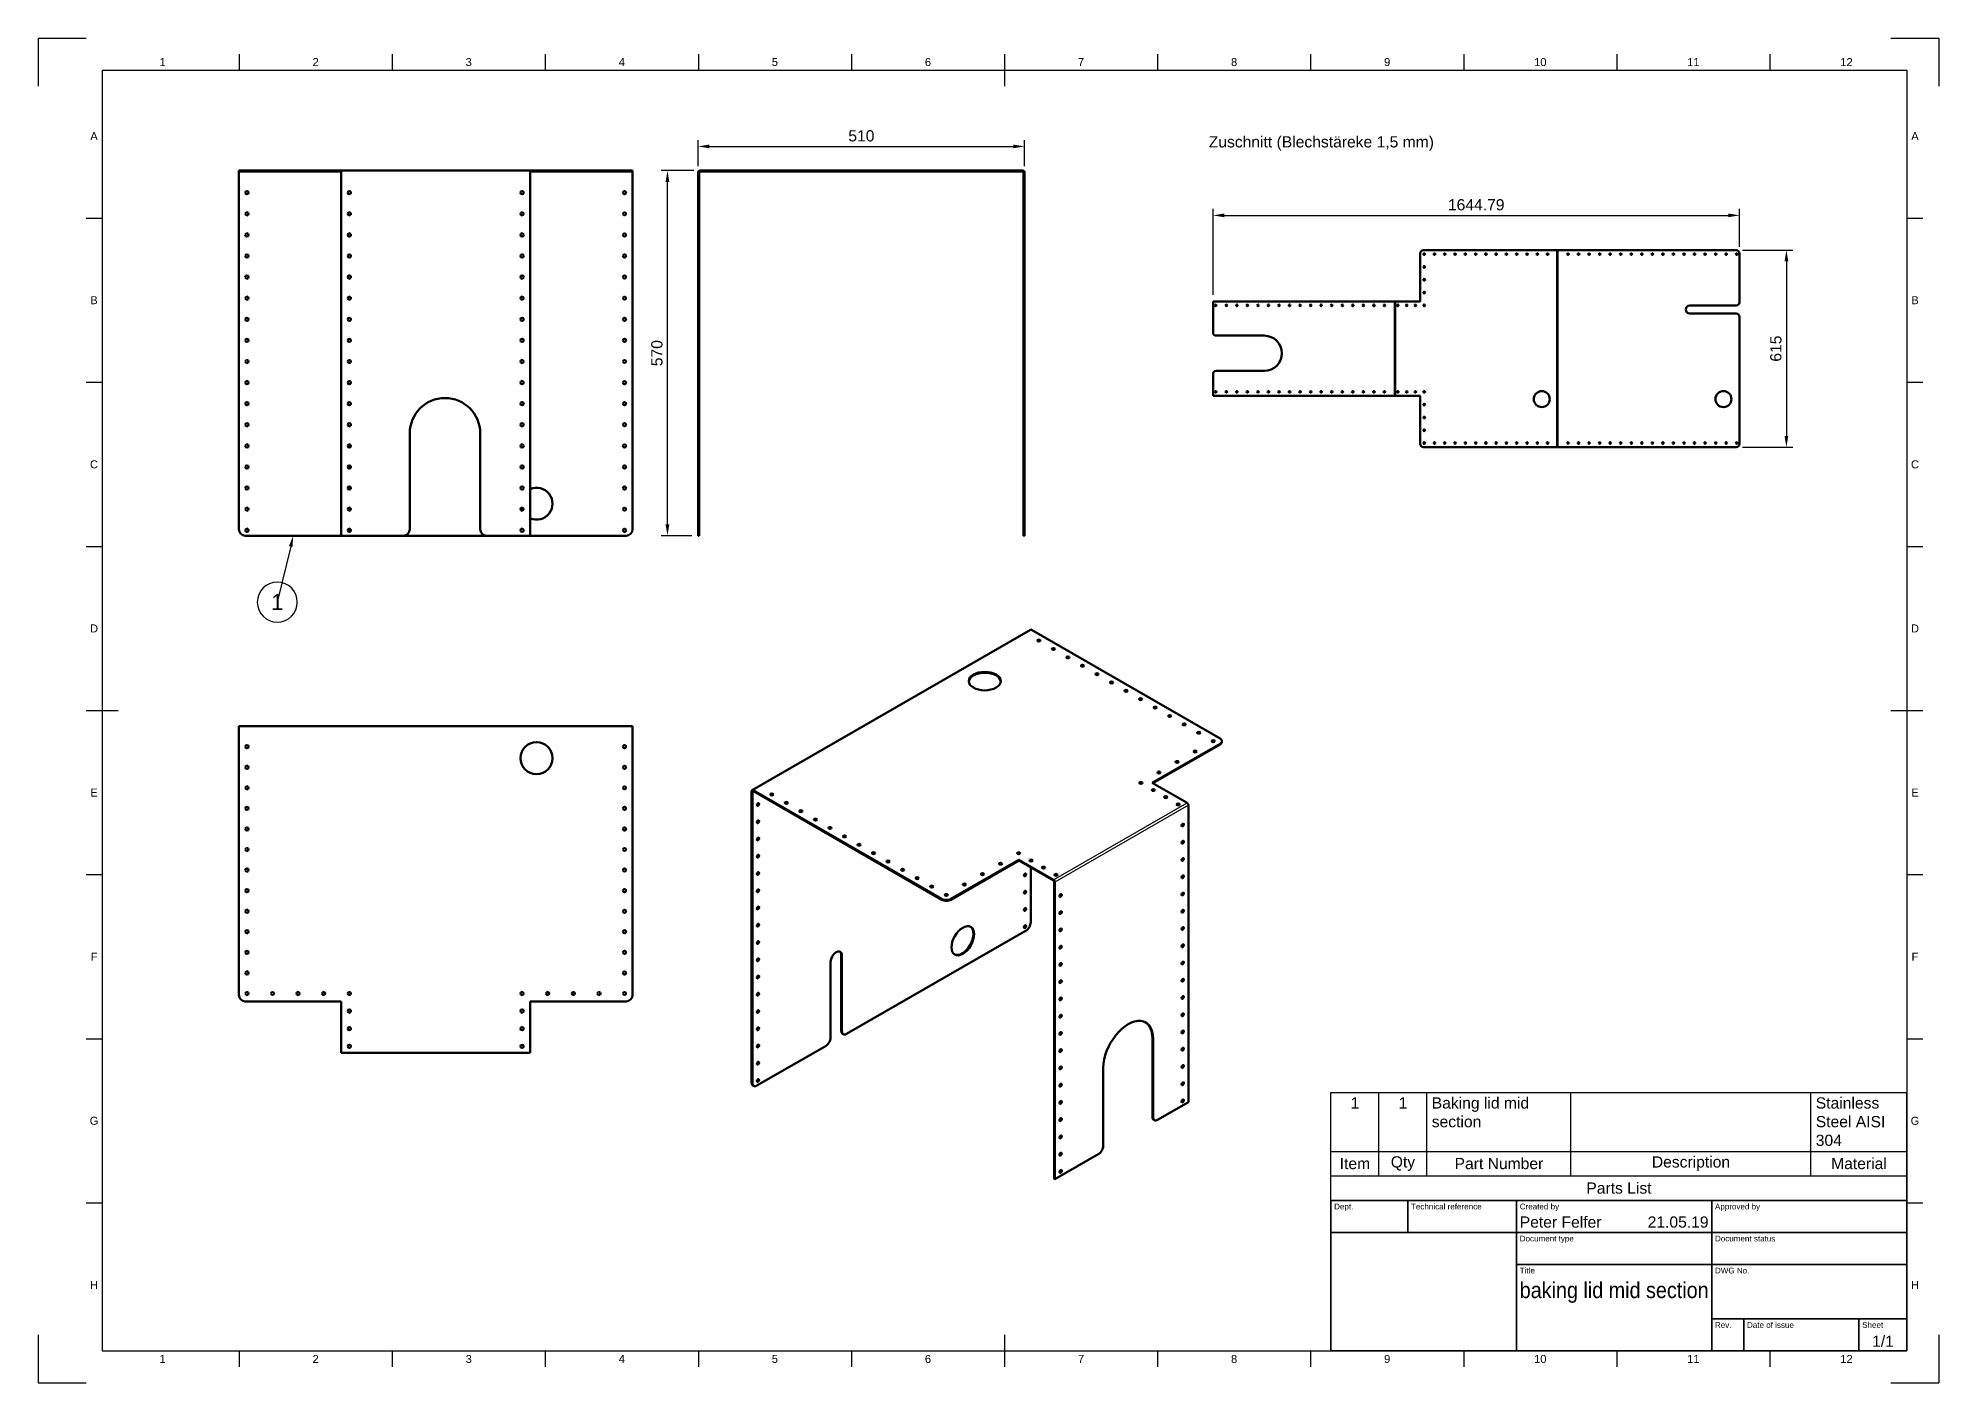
# Model space of a CAD drawing. Header units: millimetres. Extents: x 0 to 594, y 0 to 420.
import ezdxf
from ezdxf import colors
from ezdxf.entities.mleader import LeaderData, LeaderLine
from ezdxf.enums import TextEntityAlignment as Align
from ezdxf.math import Vec2, Vec3

# ---------------------------------------------------------------- set-up
doc = ezdxf.new("R2010")
doc.units = ezdxf.units.MM
doc.header["$LTSCALE"] = 0.75
doc.linetypes.add('CENTER2', pattern=[28.575, 19.05, -3.175, 3.175, -3.175])
for name, color, linetype, lineweight in [('Balloons', 7, 'Continuous', 25), ('Bend Center', 7, 'CENTER2', 25), ('Border', 7, 'Continuous', 25), ('FD_Dimensions', 7, 'Continuous', 25), ('Notes', 7, 'Continuous', 25), ('Parts Lists', 7, 'Continuous', 25), ('TitleBlock', 7, 'Continuous', 35), ('Visible', 7, 'Continuous', 50), ('Visible Narrow', 7, 'Continuous', 25)]:
    doc.layers.add(name, color=color, linetype=linetype, lineweight=lineweight)
doc.styles.add('FusionTitle', font='')
doc.styles.get("Standard").update_dxf_attribs({"font": 'arial.ttf'})
doc.styles.get('FusionTitle').set_extended_font_data('Arial Unicode MS')
doc.dimstyles.new('Dim-ISO-25', dxfattribs={"dimtxt": 3.5, "dimasz": 3.5, "dimexe": 2, "dimexo": 2, "dimgap": 1.5, "dimtad": 1, "dimzin": 12, "dimdsep": 46, "dimtxsty": 'Standard', "dimcen": 0, "dimazin": 3, "dimtp": 0.1, "dimtm": 0.1, "dimtfac": 0.714, "dimtmove": 0, "dimatfit": 3, "dimfxl": 1, "dimtzin": 12, "dimarcsym": 0})

# ---------------------------------------------------------------- blocks, each defined once
blk = doc.blocks.new('ISO_A2_SHEET')
at = {"layer": 'Border'}
for p, q in [((0, 420), (15, 420)), ((0, 420), (0, 405)), ((579, 420), (594, 420)), ((594, 420), (594, 405)), ((20, 410), (584, 410)), ((20, 410), (20, 10)), ((62.8335, 415), (62.8335, 410)), ((110.6668, 415), (110.6668, 410)), ((158.5001, 415), (158.5001, 410)), ((206.3334, 415), (206.3334, 410)), ((254.1667, 415), (254.1667, 410)), ((302, 415), (302, 405)), ((349.8333, 415), (349.8333, 410)), ((397.6666, 415), (397.6666, 410)), ((445.4999, 415), (445.4999, 410)), ((493.3332, 415), (493.3332, 410)), ((541.1665, 415), (541.1665, 410)), ((584, 410), (584, 10)), ((15, 363.75), (20, 363.75)), ((584, 363.75), (589, 363.75)), ((15, 312.5), (20, 312.5)), ((584, 312.5), (589, 312.5)), ((15, 261.25), (20, 261.25)), ((584, 261.25), (589, 261.25)), ((15, 210), (25, 210)), ((579, 210), (589, 210)), ((15, 158.75), (20, 158.75)), ((584, 158.75), (589, 158.75)), ((15, 107.5), (20, 107.5)), ((584, 107.5), (589, 107.5)), ((15, 56.25), (20, 56.25)), ((584, 56.25), (589, 56.25)), ((0, 15), (0, 0)), ((302, 15), (302, 5)), ((594, 15), (594, 0)), ((20, 10), (584, 10)), ((62.8335, 10), (62.8335, 5)), ((110.6668, 10), (110.6668, 5)), ((158.5001, 10), (158.5001, 5)), ((206.3334, 10), (206.3334, 5)), ((254.1667, 10), (254.1667, 5)), ((349.8333, 10), (349.8333, 5)), ((397.6666, 10), (397.6666, 5)), ((445.4999, 10), (445.4999, 5)), ((493.3332, 10), (493.3332, 5)), ((541.1665, 10), (541.1665, 5)), ((0, 0), (15, 0)), ((579, 0), (594, 0))]:
    blk.add_line(p, q, dxfattribs=at)
at = {"layer": 'Border', "style": 'FusionTitle'}
for s, p in [('1', (38.91685, 412.5)), ('2', (86.75015, 412.5)), ('3', (134.58345, 412.5)), ('4', (182.41675, 412.5)), ('5', (230.25005, 412.5)), ('6', (278.08335, 412.5)), ('7', (325.91665, 412.5)), ('8', (373.74995, 412.5)), ('9', (421.58325, 412.5)), ('10', (469.41655, 412.5)), ('11', (517.24985, 412.5)), ('12', (565.08315, 412.5)), ('A', (17.5, 389.375)), ('A', (586.5, 389.375)), ('B', (17.5, 338.125)), ('B', (586.5, 338.125)), ('C', (17.5, 286.875)), ('C', (586.5, 286.875)), ('D', (17.5, 235.625)), ('D', (586.5, 235.625)), ('E', (17.5, 184.375)), ('E', (586.5, 184.375)), ('F', (17.5, 133.125)), ('F', (586.5, 133.125)), ('G', (17.5, 81.875)), ('G', (586.5, 81.875)), ('H', (17.5, 30.625)), ('H', (586.5, 30.625)), ('1', (38.91685, 7.5)), ('2', (86.75015, 7.5)), ('3', (134.58345, 7.5)), ('4', (182.41675, 7.5)), ('5', (230.25005, 7.5)), ('6', (278.08335, 7.5)), ('7', (325.91665, 7.5)), ('8', (373.74995, 7.5)), ('9', (421.58325, 7.5)), ('10', (469.41655, 7.5)), ('11', (517.24985, 7.5)), ('12', (565.08315, 7.5))]:
    blk.add_text(s, height=2.5, dxfattribs=at).set_placement(p, align=Align.MIDDLE)
blk = doc.blocks.new('ISO_TITLEBLOCK')
at = {"layer": 'TitleBlock'}
for p, q in [((0, 47), (-180, 47)), ((-180, 47), (-180, 0)), ((-156, 37), (-156, 47)), ((-122, 0), (-122, 47)), ((-61, 0), (-61, 47)), ((0, 0), (0, 47)), ((-180, 37), (0, 37)), ((-122, 27), (0, 27)), ((-61, 10), (0, 10)), ((-51, 0), (-51, 10)), ((-15, 0), (-15, 10)), ((-180, 0), (0, 0))]:
    blk.add_line(p, q, dxfattribs=at)
at = {"layer": 'TitleBlock', "style": 'FusionTitle'}
for s, p in [('Dept.', (-179, 46)), ('Technical reference', (-155, 46)), ('Created by', (-121, 46)), ('Approved by', (-60, 46)), ('Document type', (-121, 36)), ('Document status', (-60, 36)), ('Title', (-121, 26)), ('DWG No.', (-60, 26)), ('Rev.', (-60, 9)), ('Date of issue', (-50, 9)), ('Sheet', (-14, 9))]:
    blk.add_text(s, height=1.8, dxfattribs=at).set_placement(p, align=Align.TOP_LEFT)
for tag, p, height in [('DEPT', (-179, 38.5), 3.5), ('TECHNICAL_REFERENCE', (-155, 38.5), 3.5), ('CREATED_BY', (-121, 38.5), 3.5), ('APPROVED_BY', (-60, 38.5), 3.5), ('DOCUMENT_TYPE', (-121, 28.5), 3.5), ('DOCUMENT_STATUS', (-60, 28.5), 3.5), ('TITLE_1', (-121, 16.5), 5), ('TITLE_2', (-121, 9), 5), ('TITLE_3', (-121, 1.5), 5), ('DATE_OF_ISSUE', (-50, 1.5), 3.5)]:
    blk.add_attdef(tag, p, '', height=height, dxfattribs=at)
for tag, p in [('CREATED_DATE', (-62, 38.5)), ('APPROVED_DATE', (-1, 38.5))]:
    blk.add_attdef(tag, text='', height=3.5, dxfattribs=at).set_placement(p, align=Align.RIGHT)
for tag, height, p in [('DRAWING_NUMBER', 5, (-30.5, 16.6)), ('REV', 3.5, (-56, 3.1)), ('SHEET', 3.5, (-7.5, 3.1))]:
    blk.add_attdef(tag, text='', height=height, dxfattribs=at).set_placement(p, align=Align.MIDDLE)
blk = doc.blocks.new('*D15')
at = {"layer": 'Defpoints', "color": 0, "transparency": 16777216}
for p in [(196.680847, 378.588091), (206.880342, 378.588091), (206.280342, 264.588091)]:
    blk.add_point(p, dxfattribs=at)
at = {"layer": 'FD_Dimensions', "lineweight": -2, "transparency": 16777216}
for p, q in [((204.880342, 378.588091), (194.680847, 378.588091)), ((196.680847, 268.088091), (196.680847, 375.088091)), ((204.280342, 264.588091), (194.680847, 264.588091))]:
    blk.add_line(p, q, dxfattribs=at)
at = {"layer": 'FD_Dimensions', "transparency": 16777216}
for points in [[(196.097514, 375.088091), (197.26418, 375.088091), (196.680847, 378.588091)], [(196.097514, 268.088091), (197.26418, 268.088091), (196.680847, 264.588091)]]:
    blk.add_solid(points, dxfattribs=at)
at = {"layer": 'FD_Dimensions', "color": 0, "transparency": 16777216, "insert": (193.393842, 321.588091), "char_height": 3.5, "attachment_point": 5, "rotation": 90}
blk.add_mtext('570', dxfattribs=at)
blk = doc.blocks.new('*D16')
at = {"layer": 'Defpoints', "color": 0, "transparency": 16777216}
for p in [(308.280342, 386.15373), (206.280342, 377.988091), (308.280342, 377.988091)]:
    blk.add_point(p, dxfattribs=at)
at = {"layer": 'FD_Dimensions', "lineweight": -2, "transparency": 16777216}
for p, q in [((206.280342, 379.988091), (206.280342, 388.15373)), ((209.780342, 386.15373), (304.780342, 386.15373)), ((308.280342, 379.988091), (308.280342, 388.15373))]:
    blk.add_line(p, q, dxfattribs=at)
at = {"layer": 'FD_Dimensions', "transparency": 16777216}
for points in [[(209.780342, 386.737063), (209.780342, 385.570397), (206.280342, 386.15373)], [(304.780342, 386.737063), (304.780342, 385.570397), (308.280342, 386.15373)]]:
    blk.add_solid(points, dxfattribs=at)
at = {"layer": 'FD_Dimensions', "color": 0, "transparency": 16777216, "insert": (257.280342, 389.440736), "char_height": 3.5, "attachment_point": 5}
blk.add_mtext('510', dxfattribs=at)
blk = doc.blocks.new('*T10')
at = {"layer": 'Parts Lists', "color": 0, "linetype": 'ByBlock', "lineweight": -2, "transparency": 16777216}
for p, q in [((0, 33.695771), (180, 33.695771)), ((0, 0), (0, 33.695771)), ((15, 7.666667), (15, 33.695771)), ((30, 7.666667), (30, 33.695771)), ((75, 7.666667), (75, 33.695771)), ((150, 7.666667), (150, 33.695771)), ((180, 0), (180, 33.695771)), ((0, 15.333333), (180, 15.333333)), ((0, 7.666667), (180, 7.666667)), ((0, 0), (180, 0))]:
    blk.add_line(p, q, dxfattribs=at)
at = {"layer": 'Parts Lists', "color": 0, "transparency": 16777216, "char_height": 3.5}
for s, insert, width, attachment_point in [('1', (7.5, 32.195771), 12, 2), ('1', (22.5, 32.195771), 12, 2), ('Baking lid mid section', (31.5, 32.195771), 42, 1), ('Stainless Steel AISI 304', (151.5, 32.195771), 27, 1), ('Item', (7.5, 11.5), 12, 5), ('Qty', (22.5, 11.5), 12, 5), ('Part Number', (52.5, 11.5), 42, 5), ('Description', (112.5, 11.5), 72, 5), ('Material', (165, 11.5), 27, 5), ('Parts List', (90, 3.833333), 177, 5)]:
    blk.add_mtext(s, dxfattribs=dict(at, insert=insert, width=width, attachment_point=attachment_point))
blk = doc.blocks.new('*D17')
at = {"layer": 'Defpoints', "color": 0, "transparency": 16777216}
for p in [(531.636466, 364.622853), (531.636466, 352.760114), (367.157882, 337.760114)]:
    blk.add_point(p, dxfattribs=at)
at = {"layer": 'FD_Dimensions', "lineweight": -2, "transparency": 16777216}
for p, q in [((367.157882, 339.760114), (367.157882, 366.622853)), ((370.657882, 364.622853), (528.136466, 364.622853)), ((531.636466, 354.760114), (531.636466, 366.622853))]:
    blk.add_line(p, q, dxfattribs=at)
at = {"layer": 'FD_Dimensions', "transparency": 16777216}
for points in [[(370.657882, 365.206186), (370.657882, 364.03952), (367.157882, 364.622853)], [(528.136466, 365.206186), (528.136466, 364.03952), (531.636466, 364.622853)]]:
    blk.add_solid(points, dxfattribs=at)
at = {"layer": 'FD_Dimensions', "color": 0, "transparency": 16777216, "insert": (449.397174, 367.909859), "char_height": 3.5, "attachment_point": 5}
blk.add_mtext('1644.79', dxfattribs=at)
blk = doc.blocks.new('*D18')
at = {"layer": 'Defpoints', "color": 0, "transparency": 16777216}
for p in [(530.636466, 353.760114), (530.636466, 292.260114), (546.32557, 292.260114)]:
    blk.add_point(p, dxfattribs=at)
at = {"layer": 'FD_Dimensions', "lineweight": -2, "transparency": 16777216}
for p, q in [((532.636466, 353.760114), (548.32557, 353.760114)), ((546.32557, 350.260114), (546.32557, 295.760114)), ((532.636466, 292.260114), (548.32557, 292.260114))]:
    blk.add_line(p, q, dxfattribs=at)
at = {"layer": 'FD_Dimensions', "transparency": 16777216}
for points in [[(545.742237, 350.260114), (546.908904, 350.260114), (546.32557, 353.760114)], [(545.742237, 295.760114), (546.908904, 295.760114), (546.32557, 292.260114)]]:
    blk.add_solid(points, dxfattribs=at)
at = {"layer": 'FD_Dimensions', "color": 0, "transparency": 16777216, "insert": (543.038565, 323.010114), "char_height": 3.5, "attachment_point": 5, "rotation": 90}
blk.add_mtext('615', dxfattribs=at)
blk = doc.blocks.new('*B14')
at = {"transparency": 16777216}
for start, end in [(90, 270), (270, 90)]:
    blk.add_arc((0, 0), 6.25, start, end, dxfattribs=at)
at = {"transparency": 16777216, "insert": (0, 0), "char_height": 5, "attachment_point": 5}
blk.add_mtext('1', dxfattribs=at)

msp = doc.modelspace()

# ---------------------------------------------------------------- linework, layer by layer
at = {"layer": 'Bend Center'}
for p, q in [((474.76682, 292.260114), (474.76682, 353.760114)), ((424.027528, 337.760114), (424.027528, 308.260114))]:
    msp.add_line(p, q, dxfattribs=at)
at = {"layer": 'Visible'}
for p, q in [((62.765674, 378.588091), (64.765674, 378.588091)), ((62.765674, 378.588091), (62.765674, 378.288091)), ((64.765674, 378.288091), (62.765674, 378.288091)), ((62.765674, 378.288091), (62.765674, 377.988091)), ((62.765674, 377.988091), (62.765674, 266.588091)), ((64.765674, 378.588091), (94.765674, 378.588091)), ((94.765674, 378.288091), (64.765674, 378.288091)), ((94.765674, 377.988091), (94.765674, 378.588091)), ((94.765674, 378.588091), (153.765674, 378.588091)), ((94.765674, 377.988091), (94.765674, 264.588091)), ((153.765674, 377.988091), (153.765674, 378.588091)), ((153.765674, 378.588091), (183.765674, 378.588091)), ((153.765674, 378.288091), (183.765674, 378.288091)), ((153.765674, 377.988091), (153.765674, 264.588091)), ((183.765674, 378.588091), (185.765674, 378.588091)), ((185.765674, 378.288091), (183.765674, 378.288091)), ((185.765674, 378.288091), (185.765674, 378.588091)), ((185.765674, 377.988091), (185.765674, 378.288091)), ((185.765674, 266.588091), (185.765674, 377.988091)), ((431.897174, 352.760114), (431.897174, 337.760114)), ((530.636466, 353.760114), (432.897174, 353.760114)), ((531.636466, 337.460114), (531.636466, 352.760114)), ((367.157882, 337.760114), (367.157882, 328.060114)), ((431.897174, 337.760114), (367.157882, 337.760114)), ((516.136466, 336.460114), (530.636466, 336.460114)), ((530.636466, 333.960114), (516.136466, 333.960114)), ((531.636466, 293.260114), (531.636466, 332.960114)), ((368.157882, 327.060114), (383.157882, 327.060114)), ((367.157882, 315.060114), (367.157882, 308.260114)), ((383.157882, 316.060114), (368.157882, 316.060114)), ((431.897174, 308.260114), (367.157882, 308.260114)), ((431.897174, 308.260114), (431.897174, 293.260114)), ((97.365674, 292.151134), (97.365674, 293.13093)), ((116.165674, 266.588091), (116.165674, 296.588091)), ((138.165674, 296.588091), (138.165674, 266.588091)), ((432.897174, 292.260114), (530.636466, 292.260114)), ((97.365674, 285.562899), (97.365674, 286.542695)), ((97.365674, 278.974664), (97.365674, 279.95446)), ((97.365674, 272.386428), (97.365674, 273.366224)), ((64.765674, 264.588091), (94.765674, 264.588091)), ((94.765674, 264.588091), (114.165674, 264.588091)), ((97.365674, 266.588091), (97.365674, 266.777989)), ((114.165674, 264.588091), (140.165674, 264.588091)), ((140.165674, 264.588091), (153.765674, 264.588091)), ((153.765674, 264.588091), (183.765674, 264.588091))]:
    msp.add_line(p, q, dxfattribs=at)
at = {"layer": 'Visible', "extrusion": (1, -2e-16, 2.967e-13)}
for p, q in [((206.280342, 377.988091), (206.280342, 266.588091)), ((206.580342, 377.988091), (206.580342, 266.588091)), ((206.880342, 378.588091), (290.280342, 378.588091)), ((290.280342, 378.288091), (206.880342, 378.288091)), ((290.280342, 378.588091), (292.280342, 378.588091)), ((292.280342, 378.288091), (290.280342, 378.288091)), ((292.280342, 378.288091), (292.280342, 378.588091)), ((292.280342, 378.588091), (307.680342, 378.588091)), ((307.680342, 378.288091), (292.280342, 378.288091)), ((307.980342, 264.588091), (307.980342, 377.988091)), ((308.280342, 377.988091), (308.280342, 264.588091)), ((206.280342, 264.588091), (206.280342, 266.588091)), ((206.280342, 264.588091), (206.580342, 264.588091)), ((206.580342, 266.588091), (206.580342, 264.588091)), ((308.280342, 264.588091), (307.980342, 264.588091))]:
    msp.add_line(p, q, dxfattribs=at)
at = {"layer": 'Visible', "extrusion": (0.707107, -0.407196, 0.578093)}
for p, q in [((310.091742, 235.241952), (223.117608, 185.156879)), ((369.363867, 201.252408), (310.391162, 235.21253)), ((348.150664, 187.407754), (369.363867, 199.623625)), ((348.363618, 187.285122), (369.363867, 199.378361)), ((369.949654, 200.192752), (369.949654, 200.438017)), ((222.992764, 184.881247), (222.992764, 93.806497)), ((223.204896, 184.759088), (223.204896, 93.684338)), ((223.417028, 185.127458), (282.389733, 151.167335)), ((282.389733, 150.922071), (223.417028, 184.882194)), ((359.040108, 181.13694), (348.150664, 187.407754)), ((359.464372, 180.402094), (359.464372, 87.69225)), ((285.21816, 151.167335), (306.431364, 163.383207)), ((306.431364, 163.137942), (285.21816, 150.922071)), ((306.431364, 163.383207), (317.320808, 157.112393)), ((306.431364, 163.137942), (306.431364, 163.383207)), ((317.320808, 156.867128), (306.431364, 163.137942)), ((310.17903, 162.903435), (310.17903, 163.210518)), ((310.17903, 143.769411), (310.17903, 160.979805)), ((317.53294, 63.789862), (317.53294, 156.499706)), ((317.745072, 156.377547), (317.745072, 63.667703)), ((252.620538, 108.988586), (308.764816, 141.319926)), ((247.67079, 107.77331), (247.67079, 131.482177)), ((250.994192, 109.931447), (250.994192, 133.640314)), ((251.206324, 133.518155), (251.206324, 109.809289)), ((251.622473, 108.890513), (251.410341, 109.012672)), ((348.221375, 83.09725), (348.221375, 107.623664)), ((348.433507, 107.501505), (348.433507, 82.975091)), ((224.619109, 92.863636), (246.256577, 105.323824)), ((332.877157, 74.016785), (332.877157, 98.543199)), ((223.408913, 92.887722), (223.621045, 92.765563)), ((349.84772, 82.154388), (359.464372, 87.69225)), ((348.849656, 82.056316), (348.637524, 82.178474)), ((317.745072, 63.667703), (331.462944, 71.5673)), ((317.745072, 63.667703), (317.53294, 63.789862))]:
    msp.add_line(p, q, dxfattribs=at)
at = {"layer": 'Visible', "extrusion": (-1e-16, -1, 2.967e-13)}
for p, q in [((62.765674, 205.128997), (185.765674, 205.128997)), ((62.765674, 205.128997), (62.765674, 204.528997)), ((62.765674, 204.528997), (62.765674, 121.128997)), ((185.765674, 205.128997), (185.765674, 204.528997)), ((185.765674, 121.128997), (185.765674, 204.528997)), ((64.765674, 119.128997), (94.765674, 119.128997)), ((94.765674, 119.128997), (94.765674, 103.728997)), ((153.765674, 103.728997), (153.765674, 119.128997)), ((153.765674, 119.128997), (183.765674, 119.128997)), ((94.765674, 103.128997), (94.765674, 103.728997)), ((153.765674, 103.128997), (94.765674, 103.128997)), ((153.765674, 103.128997), (153.765674, 103.728997))]:
    msp.add_line(p, q, dxfattribs=at)
at = {"layer": 'Visible', "extrusion": (0, 0, -1)}
for centre, radius in [((-65.265674, 371.699856), 0.5), ((-97.265674, 371.699856), 0.5), ((-151.265674, 371.699856), 0.5), ((-183.265674, 371.699856), 0.5), ((-65.265674, 365.11162), 0.5), ((-97.265674, 365.11162), 0.5), ((-151.265674, 365.11162), 0.5), ((-183.265674, 365.11162), 0.5), ((-65.265674, 358.523385), 0.5), ((-97.265674, 358.523385), 0.5), ((-151.265674, 358.523385), 0.5), ((-183.265674, 358.523385), 0.5), ((-65.265674, 351.93515), 0.5), ((-97.265674, 351.93515), 0.5), ((-151.265674, 351.93515), 0.5), ((-183.265674, 351.93515), 0.5), ((-433.147174, 352.510114), 0.25), ((-436.358712, 352.510114), 0.25), ((-439.570251, 352.510114), 0.25), ((-442.781789, 352.510114), 0.25), ((-445.993328, 352.510114), 0.25), ((-449.204866, 352.510114), 0.25), ((-452.416405, 352.510114), 0.25), ((-455.627943, 352.510114), 0.25), ((-458.839482, 352.510114), 0.25), ((-462.05102, 352.510114), 0.25), ((-465.262558, 352.510114), 0.25), ((-468.474097, 352.510114), 0.25), ((-471.685635, 352.510114), 0.25), ((-478.080583, 352.510114), 0.25), ((-481.374701, 352.510114), 0.25), ((-484.668819, 352.510114), 0.25), ((-487.962936, 352.510114), 0.25), ((-491.257054, 352.510114), 0.25), ((-494.551172, 352.510114), 0.25), ((-497.845289, 352.510114), 0.25), ((-501.139407, 352.510114), 0.25), ((-504.433525, 352.510114), 0.25), ((-507.727642, 352.510114), 0.25), ((-511.02176, 352.510114), 0.25), ((-514.315878, 352.510114), 0.25), ((-517.609995, 352.510114), 0.25), ((-520.904113, 352.510114), 0.25), ((-524.198231, 352.510114), 0.25), ((-527.492348, 352.510114), 0.25), ((-530.786466, 352.510114), 0.25), ((-65.265674, 345.346915), 0.5), ((-97.265674, 345.346915), 0.5), ((-151.265674, 345.346915), 0.5), ((-183.265674, 345.346915), 0.5), ((-433.147174, 348.510114), 0.25), ((-433.147174, 344.510114), 0.25), ((-65.265674, 338.758679), 0.5), ((-97.265674, 338.758679), 0.5), ((-151.265674, 338.758679), 0.5), ((-183.265674, 338.758679), 0.5), ((-433.147174, 340.510114), 0.25), ((-65.265674, 332.170444), 0.5), ((-97.265674, 332.170444), 0.5), ((-151.265674, 332.170444), 0.5), ((-183.265674, 332.170444), 0.5), ((-368.007882, 336.510114), 0.25), ((-371.301999, 336.510114), 0.25), ((-374.596117, 336.510114), 0.25), ((-377.890235, 336.510114), 0.25), ((-381.184352, 336.510114), 0.25), ((-384.47847, 336.510114), 0.25), ((-387.772588, 336.510114), 0.25), ((-391.066705, 336.510114), 0.25), ((-394.360823, 336.510114), 0.25), ((-397.654941, 336.510114), 0.25), ((-400.949058, 336.510114), 0.25), ((-404.243176, 336.510114), 0.25), ((-407.537294, 336.510114), 0.25), ((-410.831411, 336.510114), 0.25), ((-414.125529, 336.510114), 0.25), ((-417.419647, 336.510114), 0.25), ((-420.713764, 336.510114), 0.25), ((-424.897174, 336.510114), 0.25), ((-427.647174, 336.510114), 0.25), ((-430.397174, 336.510114), 0.25), ((-433.147174, 336.510114), 0.25), ((-65.265674, 325.582209), 0.5), ((-97.265674, 325.582209), 0.5), ((-151.265674, 325.582209), 0.5), ((-183.265674, 325.582209), 0.5), ((-65.265674, 318.993973), 0.5), ((-97.265674, 318.993973), 0.5), ((-151.265674, 318.993973), 0.5), ((-183.265674, 318.993973), 0.5), ((-65.265674, 312.405738), 0.5), ((-97.265674, 312.405738), 0.5), ((-151.265674, 312.405738), 0.5), ((-183.265674, 312.405738), 0.5), ((-368.007882, 309.510114), 0.25), ((-371.301999, 309.510114), 0.25), ((-374.596117, 309.510114), 0.25), ((-377.890235, 309.510114), 0.25), ((-381.184352, 309.510114), 0.25), ((-384.47847, 309.510114), 0.25), ((-387.772588, 309.510114), 0.25), ((-391.066705, 309.510114), 0.25), ((-394.360823, 309.510114), 0.25), ((-397.654941, 309.510114), 0.25), ((-400.949058, 309.510114), 0.25), ((-404.243176, 309.510114), 0.25), ((-407.537294, 309.510114), 0.25), ((-410.831411, 309.510114), 0.25), ((-414.125529, 309.510114), 0.25), ((-417.419647, 309.510114), 0.25), ((-420.713764, 309.510114), 0.25), ((-424.897174, 309.510114), 0.25), ((-427.647174, 309.510114), 0.25), ((-430.397174, 309.510114), 0.25), ((-433.147174, 309.510114), 0.25), ((-469.897174, 307.260114), 2.5), ((-526.636466, 307.260114), 2.5), ((-65.265674, 305.817503), 0.5), ((-97.265674, 305.817503), 0.5), ((-151.265674, 305.817503), 0.5), ((-183.265674, 305.817503), 0.5), ((-433.147174, 305.510114), 0.25), ((-65.265674, 299.229267), 0.5), ((-97.265674, 299.229267), 0.5), ((-151.265674, 299.229267), 0.5), ((-183.265674, 299.229267), 0.5), ((-433.147174, 301.510114), 0.25), ((-433.147174, 297.510114), 0.25), ((-65.265674, 292.641032), 0.5), ((-97.265674, 292.641032), 0.5), ((-151.265674, 292.641032), 0.5), ((-183.265674, 292.641032), 0.5), ((-433.147174, 293.510114), 0.25), ((-436.358712, 293.510114), 0.25), ((-439.570251, 293.510114), 0.25), ((-442.781789, 293.510114), 0.25), ((-445.993328, 293.510114), 0.25), ((-449.204866, 293.510114), 0.25), ((-452.416405, 293.510114), 0.25), ((-455.627943, 293.510114), 0.25), ((-458.839482, 293.510114), 0.25), ((-462.05102, 293.510114), 0.25), ((-465.262558, 293.510114), 0.25), ((-468.474097, 293.510114), 0.25), ((-471.685635, 293.510114), 0.25), ((-478.080583, 293.510114), 0.25), ((-481.374701, 293.510114), 0.25), ((-484.668819, 293.510114), 0.25), ((-487.962936, 293.510114), 0.25), ((-491.257054, 293.510114), 0.25), ((-494.551172, 293.510114), 0.25), ((-497.845289, 293.510114), 0.25), ((-501.139407, 293.510114), 0.25), ((-504.433525, 293.510114), 0.25), ((-507.727642, 293.510114), 0.25), ((-511.02176, 293.510114), 0.25), ((-514.315878, 293.510114), 0.25), ((-517.609995, 293.510114), 0.25), ((-520.904113, 293.510114), 0.25), ((-524.198231, 293.510114), 0.25), ((-527.492348, 293.510114), 0.25), ((-530.786466, 293.510114), 0.25), ((-65.265674, 286.052797), 0.5), ((-97.265674, 286.052797), 0.5), ((-151.265674, 286.052797), 0.5), ((-183.265674, 286.052797), 0.5), ((-65.265674, 279.464562), 0.5), ((-97.265674, 279.464562), 0.5), ((-151.265674, 279.464562), 0.5), ((-183.265674, 279.464562), 0.5), ((-65.265674, 272.876326), 0.5), ((-97.265674, 272.876326), 0.5), ((-151.265674, 272.876326), 0.5), ((-183.265674, 272.876326), 0.5), ((-65.265674, 266.288091), 0.5), ((-97.265674, 266.288091), 0.5), ((-151.265674, 266.288091), 0.5), ((-183.265674, 266.288091), 0.5), ((-65.265674, 198.705921), 0.5), ((-155.765674, 195.128997), 5), ((-183.265674, 198.705921), 0.5), ((-65.265674, 192.282844), 0.5), ((-183.265674, 192.282844), 0.5), ((-65.265674, 185.859767), 0.5), ((-183.265674, 185.859767), 0.5), ((-65.265674, 179.43669), 0.5), ((-183.265674, 179.43669), 0.5), ((-65.265674, 173.013613), 0.5), ((-183.265674, 173.013613), 0.5), ((-65.265674, 166.590536), 0.5), ((-183.265674, 166.590536), 0.5), ((-65.265674, 160.167459), 0.5), ((-183.265674, 160.167459), 0.5), ((-65.265674, 153.744382), 0.5), ((-183.265674, 153.744382), 0.5), ((-65.265674, 147.321305), 0.5), ((-183.265674, 147.321305), 0.5), ((-65.265674, 140.898228), 0.5), ((-183.265674, 140.898228), 0.5), ((-65.265674, 134.475151), 0.5), ((-183.265674, 134.475151), 0.5), ((-65.265674, 128.052074), 0.5), ((-183.265674, 128.052074), 0.5), ((-65.265674, 121.628997), 0.5), ((-73.265674, 121.628997), 0.5), ((-81.265674, 121.628997), 0.5), ((-89.265674, 121.628997), 0.5), ((-97.265674, 121.628997), 0.5), ((-151.265674, 121.628997), 0.5), ((-159.265674, 121.628997), 0.5), ((-167.265674, 121.628997), 0.5), ((-175.265674, 121.628997), 0.5), ((-183.265674, 121.628997), 0.5), ((-97.265674, 116.128997), 0.5), ((-151.265674, 116.128997), 0.5), ((-97.265674, 110.628997), 0.5), ((-151.265674, 110.628997), 0.5), ((-97.265674, 105.128997), 0.5), ((-151.265674, 105.128997), 0.5)]:
    msp.add_circle(centre, radius, dxfattribs=at)
at = {"layer": 'Visible'}
for centre, radius, start, end in [((206.880342, 377.988091), 0.6, 90, 180), ((206.880342, 377.988091), 0.3, 90, 180), ((307.680342, 377.988091), 0.3, 0, 90)]:
    msp.add_arc(centre, radius, start, end, dxfattribs=at)
at = {"layer": 'Visible', "extrusion": (0, -2e-16, -1)}
msp.add_arc((-307.680342, 377.988091), 0.6, 90, 180, dxfattribs=at)
at = {"layer": 'Visible', "extrusion": (0, 0, -1)}
for centre, radius, start, end in [((-432.897174, 352.760114), 1, 0, 90), ((-530.636466, 352.760114), 1, 90, 180), ((-516.136466, 335.210114), 1.25, 270, 90), ((-530.636466, 337.460114), 1, 180, 270), ((-530.636466, 332.960114), 1, 90, 180), ((-368.157882, 328.060114), 1, 270, 0), ((-383.157882, 321.560114), 5.5, 90, 270), ((-368.157882, 315.060114), 1, 0, 90), ((-127.165674, 296.588091), 11, 0, 180), ((-432.897174, 293.260114), 1, 270, 0), ((-530.636466, 293.260114), 1, 180, 270), ((-155.765674, 274.588091), 5, 66.421822, 293.578178), ((-155.765674, 274.588091), 5, 333.749035, 344.598121), ((-64.765674, 266.588091), 2, 270, 0), ((-95.365674, 266.588091), 2, 180, 203.44514), ((-114.165674, 266.588091), 2, 180, 270), ((-140.165674, 266.588091), 2, 270, 0), ((-183.765674, 266.588091), 2, 180, 270), ((-64.765674, 121.128997), 2, 270, 0), ((-183.765674, 121.128997), 2, 180, 270)]:
    msp.add_arc(centre, radius, start, end, dxfattribs=at)
at = {"layer": 'Visible'}
for centre, major_axis, ratio, start_param, end_param in [((310.391162, 234.722002), (-0.299419, 0.51995), 0.5780931159, -0.783464455, 0), ((312.740932, 231.578145), (0.5, 0), 0.575861701, 0.4399652843, 2.7016273692), ((317.282733, 228.962696), (0.5, 0), 0.575861701, 0.4399652843, 2.7016273692), ((321.824535, 226.347246), (0.5, 0), 0.575861701, 0.4399652843, 2.7016273692), ((295.824762, 218.923755), (5, 0), 0.575861701, 0.0426036926, 3.098988961), ((326.366336, 223.731797), (0.5, 0), 0.575861701, 0.4399652843, 2.7016273692), ((330.908137, 221.116348), (-0.5, 0), 0.575861701, 3.5815579379, 5.8432200228), ((335.449938, 218.500898), (-0.5, 0), 0.575861701, 3.5815579379, 5.8432200228), ((339.99174, 215.885449), (0.5, 0), 0.575861701, 0.4399652843, 2.7016273692), ((344.533541, 213.269999), (-0.5, 0), 0.575861701, 3.5815579379, 5.8432200228), ((349.075342, 210.65455), (0.5, 0), 0.575861701, 0.4399652843, 2.7016273692), ((353.617143, 208.039101), (0.5, 0), 0.575861701, 0.4399652843, 2.7016273692), ((358.158945, 205.423651), (0.5, 0), 0.575861701, 0.4399652843, 2.7016273692), ((362.700746, 202.808202), (0.5, 0), 0.575861701, 0.4399652843, 2.7016273692), ((361.585693, 196.935187), (0.5, 0), 0.575861701, 0.4399652843, 2.7016273692), ((367.242547, 200.192752), (-0.5, 0), 0.575861701, 3.5815579379, 5.8432200228), ((367.949654, 200.192752), (-2, 0), 0.575861701, 2.3561944902, 3.1415926536), ((350.271984, 190.420055), (0.5, 0), 0.575861701, 0.4399652843, 2.7016273692), ((355.928839, 193.677621), (0.5, 0), 0.575861701, 0.4399652843, 2.7016273692), ((223.417028, 184.636929), (-0.299419, 0.51995), 0.5780931159, -0.783464455, 0.7873318718), ((223.417028, 184.636929), (-0.14971, 0.259975), 0.5780931159, -0.783464455, 0.7873318718), ((344.61513, 187.16249), (0.5, 0), 0.575861701, 0.4399652843, 2.7016273692), ((348.504217, 184.922913), (0.5, 0), 0.575861701, 0.4399652843, 2.7016273692), ((224.760531, 180.758307), (0.249516, 0.433292), 0.5780931159, 3.5788385133, 5.8459394475), ((229.302332, 183.529051), (0.5, 0), 0.575861701, 0.4399652843, 2.7016273692), ((233.844133, 180.913601), (0.5, 0), 0.575861701, 0.4399652843, 2.7016273692), ((238.385934, 178.298152), (0.5, 0), 0.575861701, 0.4399652843, 2.7016273692), ((352.393305, 182.683337), (-0.5, 0), 0.575861701, 3.5815579379, 5.8432200228), ((356.282392, 180.44376), (-0.5, 0), 0.575861701, 3.5815579379, 5.8432200228), ((224.760531, 175.372115), (0.249516, 0.433292), 0.5780931159, 3.5788385133, 5.8459394475), ((242.927736, 175.682703), (0.5, 0), 0.575861701, 0.4399652843, 2.7016273692), ((247.469537, 173.067253), (0.5, 0), 0.575861701, 0.4399652843, 2.7016273692), ((357.484473, 174.365335), (0.249516, 0.433292), 0.5780931159, 3.5788385133, 5.8459394475), ((224.760531, 169.985922), (0.249516, 0.433292), 0.5780931159, 3.5788385132, 5.8459394475), ((252.011338, 170.451804), (-0.5, 0), 0.575861701, 3.5815579379, 5.8432200228), ((256.553139, 167.836354), (0.5, 0), 0.575861701, 0.4399652843, 2.7016273692), ((357.484473, 168.979142), (0.249516, 0.433292), 0.5780931159, 3.5788385133, 5.8459394475), ((224.760531, 164.599729), (0.249516, 0.433292), 0.5780931159, 3.5788385133, 5.8459394475), ((261.094941, 165.220905), (0.5, 0), 0.575861701, 0.4399652843, 2.7016273692), ((265.636742, 162.605456), (0.5, 0), 0.575861701, 0.4399652843, 2.7016273692), ((300.77451, 161.916355), (-0.5, 0), 0.575861701, 3.5815579379, 5.8432200228), ((306.431364, 165.173921), (0.5, 0), 0.575861701, 0.4399652843, 2.7016273692), ((310.320451, 162.934345), (-0.5, 0), 0.575861701, 3.5815579379, 5.8432200228), ((314.209538, 160.694768), (0.5, 0), 0.575861701, 0.4399652843, 2.7016273692), ((357.484473, 163.592949), (0.249516, 0.433292), 0.5780931159, 3.5788385133, 5.8459394475), ((224.760531, 159.213536), (0.249516, 0.433292), 0.5780931159, 3.5788385133, 5.8459394475), ((270.178543, 159.990006), (0.5, 0), 0.575861701, 0.4399652843, 2.7016273692), ((274.720344, 157.374557), (0.5, 0), 0.575861701, 0.4399652843, 2.7016273692), ((279.262146, 154.759108), (0.5, 0), 0.575861701, 0.4399652843, 2.7016273692), ((289.460801, 155.401224), (0.5, 0), 0.575861701, 0.4399652843, 2.7016273692), ((295.117655, 158.65879), (0.5, 0), 0.575861701, 0.4399652843, 2.7016273692), ((308.199131, 158.786895), (0.249516, 0.433292), 0.5780931159, 3.5788385133, 5.8459394475), ((317.320808, 156.621864), (-0.14971, 0.259975), 0.5780931159, 3.9289245254, 5.4997208522), ((318.098626, 158.455192), (0.5, 0), 0.575861701, 0.4399652843, 2.7016273692), ((357.484473, 158.206756), (0.249516, 0.433292), 0.5780931159, 3.5788385133, 5.8459394475), ((224.760531, 153.827343), (0.249516, 0.433292), 0.5780931159, 3.5788385133, 5.8459394475), ((224.760531, 148.44115), (0.249516, 0.433292), 0.5780931159, 3.5788385133, 5.8459394475), ((283.803947, 151.736462), (-2, 0), 0.575861701, 0.7853981634, 2.3561944902), ((283.803947, 152.143658), (-0.5, 0), 0.575861701, 3.5815579379, 5.8432200228), ((308.199131, 153.400702), (0.249516, 0.433292), 0.5780931159, 3.5788385133, 5.8459394475), ((319.300707, 152.376766), (0.249516, 0.433292), 0.5780931159, 3.5788385133, 5.8459394475), ((357.484473, 152.820563), (0.249516, 0.433292), 0.5780931159, 3.5788385132, 5.8459394475), ((224.760531, 143.054958), (0.249516, 0.433292), 0.5780931159, 3.5788385133, 5.8459394475), ((308.199131, 148.014509), (0.249516, 0.433292), 0.5780931159, 3.5788385133, 5.8459394475), ((308.199131, 142.628316), (0.249516, 0.433292), 0.5780931159, 3.5788385133, 5.8459394475), ((319.300707, 146.990573), (0.249516, 0.433292), 0.5780931159, 3.5788385133, 5.8459394475), ((357.484473, 147.434371), (0.249516, 0.433292), 0.5780931159, 3.5788385133, 5.8459394475), ((224.760531, 137.668765), (0.249516, 0.433292), 0.5780931159, 3.5788385133, 5.8459394475), ((288.753694, 138.216075), (2.495161, 4.332917), 0.5780931159, 3.1839499222, 6.2408280385), ((319.300707, 141.604381), (0.249516, 0.433292), 0.5780931159, 3.5788385133, 5.8459394475), ((357.484473, 142.048178), (0.249516, 0.433292), 0.5780931159, 3.5788385133, 5.8459394475), ((357.484473, 136.661985), (0.249516, 0.433292), 0.5780931159, 3.5788385133, 5.8459394475), ((224.760531, 132.282572), (0.249516, 0.433292), 0.5780931159, 3.5788385133, 5.8459394475), ((249.226425, 132.622325), (1.247581, 2.166459), 0.5780931159, -0.7873318718, -0.0847907716), ((319.300707, 136.218188), (0.249516, 0.433292), 0.5780931159, 3.5788385133, 5.8459394475), ((319.300707, 130.831995), (0.249516, 0.433292), 0.5780931159, 3.5788385133, 5.8459394475), ((357.484473, 131.275792), (0.249516, 0.433292), 0.5780931159, 3.5788385133, 5.8459394475), ((224.760531, 126.896379), (0.249516, 0.433292), 0.5780931159, 3.5788385133, 5.8459394475), ((319.300707, 125.445802), (0.249516, 0.433292), 0.5780931159, 3.5788385133, 5.8459394475), ((357.484473, 125.889599), (0.249516, 0.433292), 0.5780931159, 3.5788385133, 5.8459394475), ((224.760531, 121.510186), (0.249516, 0.433292), 0.5780931159, 3.5788385133, 5.8459394475), ((319.300707, 120.059609), (0.249516, 0.433292), 0.5780931159, 3.5788385132, 5.8459394475), ((357.484473, 120.503406), (0.249516, 0.433292), 0.5780931159, 3.5788385132, 5.8459394475), ((224.760531, 116.123994), (0.249516, 0.433292), 0.5780931159, 3.5788385132, 5.8459394475), ((319.300707, 114.673416), (0.249516, 0.433292), 0.5780931159, 3.5788385133, 5.8459394475), ((357.484473, 115.117214), (0.249516, 0.433292), 0.5780931159, 3.5788385133, 5.8459394475), ((224.760531, 110.737801), (0.249516, 0.433292), 0.5780931159, 3.5788385133, 5.8459394475), ((252.408406, 110.745839), (0.998064, 1.733167), 0.5780931159, 2.3542607818, 3.1415926536), ((319.300707, 109.287224), (0.249516, 0.433292), 0.5780931159, 3.5788385132, 5.8459394475), ((340.4432, 103.144511), (5.489354, 9.532418), 0.5780931159, -0.7873318718, -0.0192487359), ((357.484473, 109.731021), (0.249516, 0.433292), 0.5780931159, 3.5788385133, 5.8459394475), ((224.760531, 105.351608), (0.249516, 0.433292), 0.5780931159, 3.5788385133, 5.8459394475), ((319.300707, 103.901031), (0.249516, 0.433292), 0.5780931159, 3.5788385133, 5.8459394475), ((357.484473, 104.344828), (0.249516, 0.433292), 0.5780931159, 3.5788385133, 5.8459394475), ((224.760531, 99.965415), (0.249516, 0.433292), 0.5780931159, 3.5788385133, 5.8459394475), ((319.300707, 98.514838), (0.249516, 0.433292), 0.5780931159, 3.5788385133, 5.8459394475), ((357.484473, 98.958635), (0.249516, 0.433292), 0.5780931159, 3.5788385133, 5.8459394475), ((224.406977, 94.620889), (0.998064, 1.733167), 0.5780931159, 2.3542607818, 3.1415926536), ((224.760531, 94.579222), (0.249516, 0.433292), 0.5780931159, 3.5788385133, 5.8459394475), ((319.300707, 93.128645), (0.249516, 0.433292), 0.5780931159, 3.5788385133, 5.8459394475), ((357.484473, 93.572442), (0.249516, 0.433292), 0.5780931159, 3.5788385133, 5.8459394475), ((319.300707, 87.742452), (0.249516, 0.433292), 0.5780931159, 3.5788385133, 5.8459394475), ((357.484473, 88.18625), (0.249516, 0.433292), 0.5780931159, 3.5788385133, 5.8459394475), ((319.300707, 82.356259), (0.249516, 0.433292), 0.5780931159, 3.5788385132, 5.8459394475), ((319.300707, 76.970067), (0.249516, 0.433292), 0.5780931159, 3.5788385133, 5.8459394475), ((349.635588, 83.911641), (0.998064, 1.733167), 0.5780931159, 2.3542607818, 3.1415926536), ((319.300707, 71.583874), (0.249516, 0.433292), 0.5780931159, 3.5788385132, 5.8459394475), ((319.300707, 66.197681), (0.249516, 0.433292), 0.5780931159, 3.5788385132, 5.8459394475)]:
    msp.add_ellipse(centre, major_axis=major_axis, ratio=ratio, start_param=start_param, end_param=end_param, dxfattribs=at)
at = {"layer": 'Visible', "extrusion": (-2e-16, -2e-16, -1)}
for centre, major_axis, start_param, end_param in [((312.740932, 231.823409), (-0.5, 0), 3.1415926536, 9.4247779608), ((317.282733, 229.20796), (-0.5, 0), 3.1415926536, 9.4247779608), ((321.824535, 226.59251), (-0.5, 0), 3.1415926536, 9.4247779608), ((326.366336, 223.977061), (-0.5, 0), 3.1415926536, 9.4247779608), ((330.908137, 221.361612), (-0.5, 0), 3.1415926536, 9.4247779608), ((335.449938, 218.746162), (-0.5, 0), 3.1415926536, 9.4247779608), ((339.99174, 216.130713), (-0.5, 0), 3.1415926536, 9.4247779608), ((349.075342, 210.899814), (-0.5, 0), 3.1415926536, 9.4247779608), ((353.617143, 208.284365), (-0.5, 0), 3.1415926536, 9.4247779608), ((358.158945, 205.668915), (-0.5, 0), 3.1415926536, 9.4247779608), ((362.700746, 203.053466), (-0.5, 0), 3.1415926536, 9.4247779608), ((361.585693, 197.180451), (-0.5, 0), 3.1415926536, 9.4247779608), ((367.949654, 200.438017), (2, 0), -0.7853981634, 0.7853981634), ((344.61513, 187.407754), (-0.5, 0), 3.1415926536, 9.4247779608), ((348.504217, 185.168177), (-0.5, 0), 3.1415926536, 9.4247779608), ((229.302332, 183.774315), (-0.5, 0), 3.1415926536, 9.4247779608), ((233.844133, 181.158866), (-0.5, 0), 3.1415926536, 9.4247779608), ((356.282392, 180.689024), (-0.5, 0), 3.1415926536, 9.4247779608), ((242.927736, 175.927967), (-0.5, 0), 3.1415926536, 9.4247779608), ((247.469537, 173.312517), (-0.5, 0), 3.1415926536, 9.4247779608), ((256.553139, 168.081619), (-0.5, 0), 3.1415926536, 9.4247779608), ((261.094941, 165.466169), (-0.5, 0), 3.1415926536, 9.4247779608), ((265.636742, 162.85072), (-0.5, 0), 3.1415926536, 9.4247779608), ((270.178543, 160.23527), (-0.5, 0), 3.1415926536, 9.4247779608), ((306.431364, 165.419185), (-0.5, 0), 3.1415926536, 9.4247779608), ((310.320451, 163.179609), (-0.5, 0), 3.1415926536, 9.4247779608), ((314.209538, 160.940032), (-0.5, 0), 3.1415926536, 9.4247779608), ((289.460801, 155.646488), (-0.5, 0), 3.1415926536, 9.4247779608), ((295.117655, 158.904054), (-0.5, 0), 3.1415926536, 9.4247779608), ((283.803947, 151.981727), (-2, 0), 3.926990817, 5.4977871438)]:
    msp.add_ellipse(centre, major_axis=major_axis, ratio=0.575861701, start_param=start_param, end_param=end_param, dxfattribs=at)
at = {"layer": 'Visible', "extrusion": (-2e-16, -4e-16, -1)}
msp.add_ellipse((295.824762, 219.169019), major_axis=(5, 0), ratio=0.575861701, dxfattribs=at)
at = {"layer": 'Visible', "extrusion": (-2e-16, -2e-16, -1)}
for centre in [(344.533541, 213.515263), (367.242547, 200.438017), (350.271984, 190.665319), (355.928839, 193.922885), (238.385934, 178.543416), (352.393305, 182.928601), (252.011338, 170.697068), (300.77451, 162.161619), (274.720344, 157.619821), (279.262146, 155.004372), (318.098626, 158.700456), (283.803947, 152.388922)]:
    msp.add_ellipse(centre, major_axis=(0.5, 0), ratio=0.575861701, dxfattribs=at)
at = {"layer": 'Visible', "extrusion": (0, -2e-16, -1)}
for centre in [(224.972663, 180.636149), (224.972663, 175.249956), (224.972663, 169.863763), (224.972663, 164.47757), (224.972663, 159.091377), (308.411263, 158.664736), (224.972663, 153.705185), (224.972663, 148.318992), (308.411263, 153.278543), (224.972663, 142.932799), (308.411263, 147.892351), (308.411263, 142.506158), (224.972663, 137.546606), (224.972663, 132.160413), (224.972663, 126.77422), (224.972663, 121.388028), (224.972663, 116.001835), (224.972663, 110.615642), (224.972663, 105.229449), (224.972663, 99.843256), (224.972663, 94.457064)]:
    msp.add_ellipse(centre, major_axis=(0.249516, 0.433292), ratio=0.5780931159, start_param=1.5707963268, end_param=7.853981634, dxfattribs=at)
at = {"layer": 'Visible', "extrusion": (-3e-16, -2e-16, -1)}
for centre in [(359.040108, 180.646411), (317.320808, 156.621864)]:
    msp.add_ellipse(centre, major_axis=(-0.299419, 0.51995), ratio=0.5780931159, start_param=0.783464455, end_param=2.3542607818, dxfattribs=at)
at = {"layer": 'Visible', "extrusion": (-3e-16, -1e-16, -1)}
for centre in [(357.696605, 174.243176), (357.696605, 168.856983), (357.696605, 163.47079), (357.696605, 158.084598), (319.512839, 152.254607), (357.696605, 152.698405), (319.512839, 146.868415), (357.696605, 147.312212), (319.512839, 141.482222), (357.696605, 141.926019), (357.696605, 136.539826), (319.512839, 136.096029), (319.512839, 130.709836), (357.696605, 131.153633), (319.512839, 125.323643), (357.696605, 125.767441), (319.512839, 119.937451), (357.696605, 120.381248), (319.512839, 114.551258), (357.696605, 114.995055), (319.512839, 109.165065), (357.696605, 109.608862), (319.512839, 103.778872), (357.696605, 104.222669), (319.512839, 98.392679), (357.696605, 98.836476), (319.512839, 93.006486), (357.696605, 93.450284), (319.512839, 87.620294), (357.696605, 88.064091), (319.512839, 82.234101), (319.512839, 76.847908), (319.512839, 71.461715), (319.512839, 66.075522)]:
    msp.add_ellipse(centre, major_axis=(0.249516, 0.433292), ratio=0.5780931159, start_param=1.5707963268, end_param=7.853981634, dxfattribs=at)
at = {"layer": 'Visible', "extrusion": (4e-16, -4e-16, -1)}
msp.add_ellipse((288.965826, 138.093917), major_axis=(2.495161, 4.332917), ratio=0.5780931159, start_param=1.5707963268, end_param=7.853981634, dxfattribs=at)
at = {"layer": 'Visible', "extrusion": (-2e-16, -1e-16, -1)}
for centre, start_param, end_param in [((308.764816, 142.95502), 0.7873318718, 2.3581281986), ((252.620538, 110.62368), 2.3581281986, 3.9289245254), ((331.462944, 73.202394), 0.7873318718, 2.3581281986)]:
    msp.add_ellipse(centre, major_axis=(0.998064, 1.733167), ratio=0.5780931159, start_param=start_param, end_param=end_param, dxfattribs=at)
at = {"layer": 'Visible', "extrusion": (3e-16, -4e-16, -1)}
msp.add_ellipse((249.438557, 132.500166), major_axis=(1.247581, 2.166459), ratio=0.5780931159, start_param=3.9289245254, end_param=7.070517179, dxfattribs=at)
at = {"layer": 'Visible', "extrusion": (-3e-16, -3e-16, -1)}
msp.add_ellipse((340.655332, 103.022352), major_axis=(5.489354, 9.532418), ratio=0.5780931159, start_param=3.9289245254, end_param=7.070517179, dxfattribs=at)
at = {"layer": 'Visible', "extrusion": (2e-16, -3e-16, -1)}
msp.add_ellipse((246.256577, 106.958919), major_axis=(0.998064, 1.733167), ratio=0.5780931159, start_param=0.7873318718, end_param=2.3581281986, dxfattribs=at)
at = {"layer": 'Visible', "extrusion": (1e-16, -3e-16, -1)}
msp.add_ellipse((224.619109, 94.49873), major_axis=(0.998064, 1.733167), ratio=0.5780931159, start_param=2.3581281986, end_param=3.9289245254, dxfattribs=at)
at = {"layer": 'Visible', "extrusion": (-2e-16, -3e-16, -1)}
msp.add_ellipse((349.84772, 83.789483), major_axis=(0.998064, 1.733167), ratio=0.5780931159, start_param=2.3581281986, end_param=3.9289245254, dxfattribs=at)
at = {"layer": 'Visible Narrow'}
for p, q in [((474.597174, 292.260114), (474.597174, 353.760114)), ((474.936466, 353.760114), (474.936466, 292.260114)), ((423.857882, 308.260114), (423.857882, 337.760114)), ((424.197174, 337.760114), (424.197174, 308.260114))]:
    msp.add_line(p, q, dxfattribs=at)
at = {"layer": 'Visible Narrow', "extrusion": (0.707107, -0.407196, 0.578093)}
for p, q in [((310.391162, 235.21253), (223.417028, 185.127458)), ((369.363867, 199.623625), (369.363867, 199.378361)), ((223.204896, 184.759088), (222.992764, 184.881247)), ((223.41785, 184.88172), (223.204896, 184.759088)), ((223.417028, 185.127458), (223.417028, 184.882194)), ((317.320808, 157.112393), (359.040108, 181.13694)), ((359.464372, 180.402094), (317.745072, 156.377547)), ((317.320808, 156.867128), (317.320808, 157.112393)), ((317.745072, 156.377547), (317.53294, 156.499706)), ((282.389733, 151.167335), (282.389733, 150.922071)), ((285.21816, 150.922071), (285.21816, 151.167335)), ((250.994192, 133.640314), (251.206324, 133.518155)), ((251.206324, 109.809289), (250.994192, 109.931447)), ((348.433507, 107.501505), (348.221375, 107.623664)), ((223.204896, 93.684338), (222.992764, 93.806497)), ((348.433507, 82.975091), (348.221375, 83.09725))]:
    msp.add_line(p, q, dxfattribs=at)

# ---------------------------------------------------------------- block references
msp.add_blockref('*T10', (404, 57))
at = {"layer": 'Border'}
msp.add_blockref('ISO_A2_SHEET', (0, 0), dxfattribs=at)
at = {"layer": 'TitleBlock'}
ref = msp.add_blockref('ISO_TITLEBLOCK', (584, 10), dxfattribs=at)
ref.add_attrib('CREATED_DATE', '21.05.19', dxfattribs={"height": 3.5, "style": 'FusionTitle'}).set_placement((522, 48.5), align=Align.RIGHT)
ref.add_attrib('SHEET', '1/1', dxfattribs={"height": 3.5, "style": 'FusionTitle'}).set_placement((576.5, 13.1), align=Align.MIDDLE)
ref.add_attrib('TITLE_1', 'baking lid mid section', (463, 26.5), dxfattribs={"height": 5, "style": 'FusionTitle', "width": 0.883876})
ref.add_attrib('CREATED_BY', 'Peter Felfer', (463, 48.5), dxfattribs={"height": 3.5, "style": 'FusionTitle'})

# ---------------------------------------------------------------- texts
at = {"layer": 'Notes', "insert": (365.822956, 389.335985), "char_height": 3.5, "attachment_point": 1}
msp.add_mtext_dynamic_manual_height_columns('Zuschnitt (Blechstäreke 1,5 mm)', width=67.214187, gutter_width=17.5, heights=[0], dxfattribs=at)

# ---------------------------------------------------------------- dimensions: what is measured, and where the dimension line sits
at = {"layer": 'FD_Dimensions'}
for base, p1, p2, override, picture, middle in [((308.280342, 386.15373), (206.280342, 377.988091), (308.280342, 377.988091), {"dimlfac": 5, "dimclrd": 256, "dimclre": 256}, '*D16', (257.280342, 389.440736)), ((531.636466, 364.622853), (367.157882, 337.760114), (531.636466, 352.760114), {"dimlfac": 10, "dimclrd": 256, "dimclre": 256}, '*D17', (449.397174, 367.909859))]:
    dim = msp.add_linear_dim(base=base, p1=p1, p2=p2, dimstyle='Dim-ISO-25', override=override, dxfattribs=at)
    dim.commit()
    dim.dimension.update_dxf_attribs({"geometry": picture, "text_midpoint": middle})
for base, p1, p2, angle, override, picture, middle in [((196.680847, 378.588091), (206.280342, 264.588091), (206.880342, 378.588091), 90, {"dimlfac": 5, "dimclrd": 256, "dimclre": 256}, '*D15', (193.393842, 321.588091)), ((546.32557, 292.260114), (530.636466, 353.760114), (530.636466, 292.260114), 270, {"dimlfac": 10, "dimclrd": 256, "dimclre": 256}, '*D18', (543.038565, 323.010114))]:
    dim = msp.add_linear_dim(base=base, p1=p1, p2=p2, angle=angle, dimstyle='Dim-ISO-25', override=override, dxfattribs=at)
    dim.commit()
    dim.dimension.update_dxf_attribs({"geometry": picture, "text_midpoint": middle})

# ---------------------------------------------------------------- leaders
at = {"layer": 'Balloons'}
ml = msp.add_multileader_block('Standard', dxfattribs=at)
ml.set_content('*B14', color=256)
ml.set_leader_properties()
ml.build(insert=Vec2(0, 0))
ml.multileader.update_dxf_attribs({"has_dogleg": 0, "arrow_head_size": 3.5, "block_connection_type": 1})
ctx = ml.context
ctx.base_point, ctx.char_height, ctx.arrow_head_size = Vec3(74.765674, 243.838091), 3.5, 3.5
ctx.attachment_type = 1
notes = []
notes.append((ctx, [(0, (1, 1, 0), (66.765674, 243.838091), (1, 0), 8, [(0, [(79.765674, 264.588091)], 0, [])])]))
ctx.block.insert = Vec3(74.765674, 243.838091)
for ctx, leaders in notes:
    for number, flags, end, landing, length, lines in leaders:
        leader = LeaderData()
        leader.index, (leader.has_last_leader_line, leader.has_dogleg_vector, leader.attachment_direction) = number, flags
        leader.last_leader_point, leader.dogleg_vector, leader.dogleg_length = Vec3(end), Vec3(landing), length
        for number, points, colour, breaks in lines:
            line = LeaderLine()
            line.index, line.vertices, line.color, line.breaks = number, Vec3.list(points), colors.encode_raw_color(colour), breaks
            leader.lines.append(line)
        ctx.leaders.append(leader)

doc.saveas('drawing.dxf')
